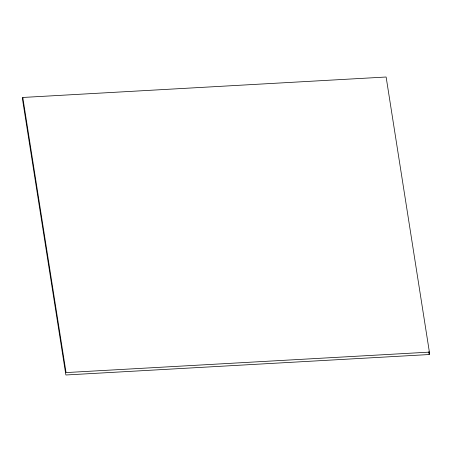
<?xml version="1.0" encoding="UTF-8"?>
<svg xmlns="http://www.w3.org/2000/svg" width="452" height="452" viewBox="0 0 452 452"><rect width="100%" height="100%" fill="white"/><g stroke="black" fill="none" stroke-linecap="round" stroke-linejoin="round"><path stroke-width="0.68" d="M22.786 97.462L22.6 99.875L65.873 374.99L429.214 354.537L429.4 352.125L386.127 77.01L22.786 97.462L66.06 372.578L429.4 352.125M428.778 351.746L429.214 354.537"/></g></svg>
